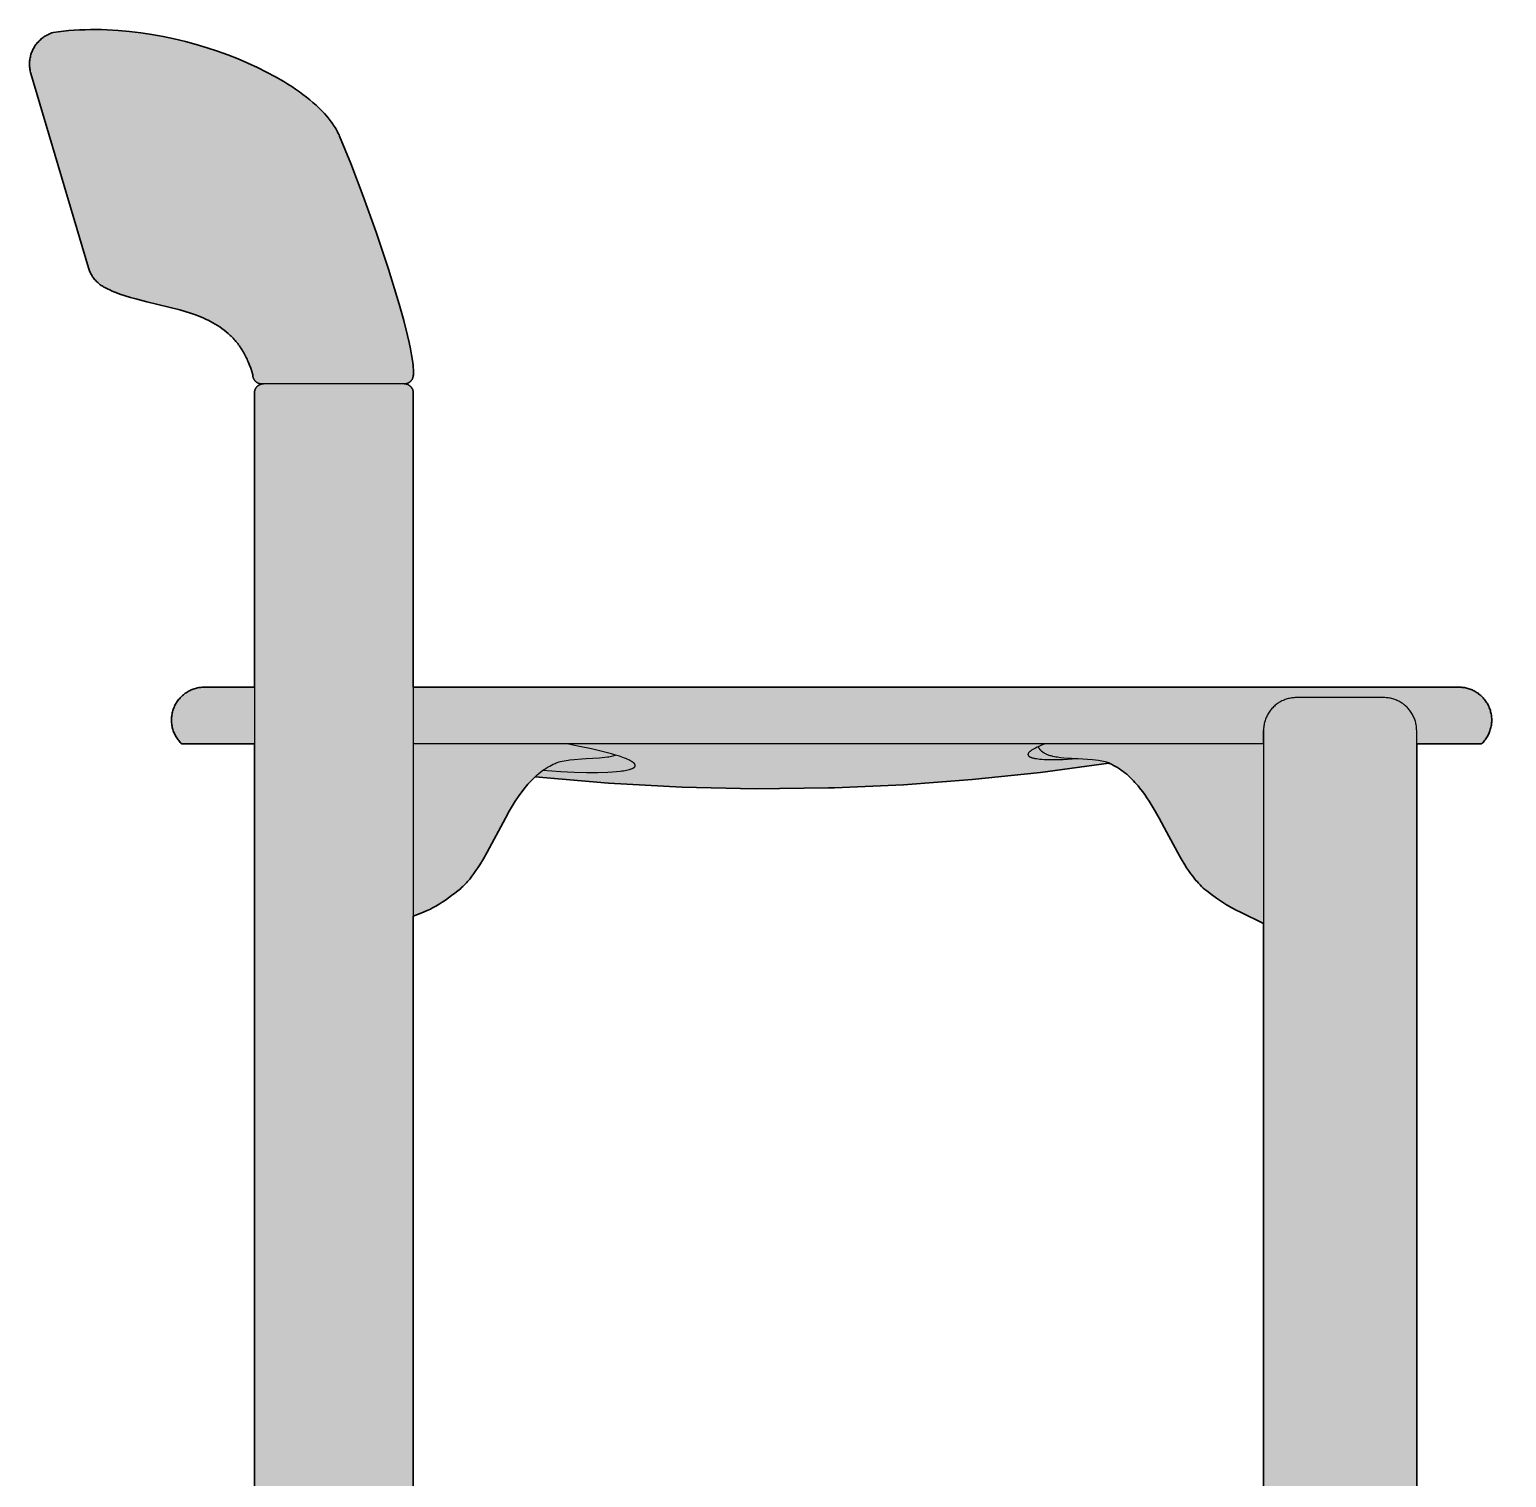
# Model space of a CAD drawing. Header units: millimetres. Extents: x 0 to 1859, y -892 to 969.
# Drawn here: x 1182.9 to 1677.4, y 484.5 to 969.1 of the extents above; entities that cross this region are included whole.
import ezdxf

# ---------------------------------------------------------------- set-up
doc = ezdxf.new("R2010")
doc.units = ezdxf.units.MM
doc.layers.add('Blocks', color=7, linetype='Continuous')
doc.layers.add('Blocks$Fill', color=7, linetype='Continuous', true_color=0xffffff)
doc.layers.add('Blocks$Inner', color=7, linetype='Continuous', lineweight=25, true_color=0x007f00)
doc.layers.add('Blocks$Outline', color=7, linetype='Continuous', lineweight=35, true_color=0xff3f3f)

# ---------------------------------------------------------------- blocks, each defined once
blk = doc.blocks.new('Rey Barstool Side')
at = {"layer": 'Blocks$Fill'}
h = blk.add_hatch(color=256, dxfattribs=at)
h.paths.add_polyline_path([(216.46, 850.5), (215.78, 850.5), (215.68, 850.51), (215.58, 850.52), (215.48, 850.53), (215.38, 850.54), (215.28, 850.56), (215.18, 850.59), (215.08, 850.61), (214.98, 850.64), (214.88, 850.67), (214.79, 850.71), (214.69, 850.75), (214.6, 850.79), (214.51, 850.84), (214.42, 850.89), (214.33, 850.94), (214.24, 850.99), (214.16, 851.05), (214.07, 851.11), (213.99, 851.17), (213.91, 851.24), (213.84, 851.31), (213.76, 851.38), (213.69, 851.45), (213.62, 851.53), (213.56, 851.61), (213.5, 851.69), (213.43, 851.77), (213.38, 851.85), (213.32, 851.94), (213.27, 852.03), (213.22, 852.12), (213.18, 852.21), (213.13, 852.3), (213.09, 852.4), (213.06, 852.5), (213.03, 852.59), (213, 852.69), (212.97, 852.79), (212.95, 852.89), (212.93, 852.99), (212.91, 853.09), (212.9, 853.19), (212.89, 853.3), (212.89, 853.4), (212.89, 853.5), (212.55, 854.65), (212.19, 855.75), (211.81, 856.81), (211.39, 857.84), (211.18, 858.33), (210.96, 858.82), (210.73, 859.3), (210.5, 859.77), (210.26, 860.23), (210.01, 860.68), (209.76, 861.12), (209.5, 861.55), (209.24, 861.97), (208.97, 862.39), (208.7, 862.79), (208.42, 863.19), (208.14, 863.58), (207.85, 863.96), (207.55, 864.33), (207.25, 864.7), (206.95, 865.05), (206.64, 865.4), (206.32, 865.75), (206, 866.08), (205.68, 866.41), (205.35, 866.73), (205.02, 867.04), (204.68, 867.34), (203.99, 867.94), (203.29, 868.5), (202.56, 869.04), (201.83, 869.55), (201.07, 870.05), (200.31, 870.51), (199.53, 870.96), (198.73, 871.39), (197.93, 871.8), (197.11, 872.18), (196.28, 872.55), (195.44, 872.91), (194.59, 873.25), (193.73, 873.57), (191.99, 874.18), (190.22, 874.73), (188.42, 875.25), (184.76, 876.2), (173.72, 878.91), (171.93, 879.42), (170.15, 879.97), (168.41, 880.56), (167.55, 880.88), (166.7, 881.21), (165.86, 881.56), (165.03, 881.92), (164.21, 882.3), (163.41, 882.7), (163.08, 882.88), (162.76, 883.06), (162.44, 883.26), (162.13, 883.47), (161.83, 883.68), (161.54, 883.91), (161.25, 884.15), (160.97, 884.39), (160.7, 884.65), (160.44, 884.91), (160.19, 885.19), (159.95, 885.47), (159.71, 885.76), (159.49, 886.06), (159.28, 886.36), (159.08, 886.67), (158.88, 886.99), (158.7, 887.32), (158.53, 887.65), (158.38, 887.98), (158.23, 888.33), (158.09, 888.67), (157.97, 889.02), (157.86, 889.38), (138.61, 954.37), (138.61, 954.38), (138.42, 955.1), (138.34, 955.47), (138.28, 955.84), (138.23, 956.21), (138.19, 956.59), (138.17, 956.96), (138.15, 957.34), (138.15, 957.71), (138.17, 958.09), (138.19, 958.46), (138.23, 958.84), (138.29, 959.21), (138.35, 959.58), (138.43, 959.95), (138.52, 960.31), (138.62, 960.67), (138.73, 961.03), (138.86, 961.38), (139, 961.73), (139.15, 962.08), (139.31, 962.42), (139.49, 962.75), (139.67, 963.08), (139.87, 963.4), (140.07, 963.71), (140.29, 964.02), (140.52, 964.31), (140.76, 964.61), (141, 964.89), (141.26, 965.16), (141.53, 965.43), (141.8, 965.68), (142.08, 965.93), (142.38, 966.17), (142.68, 966.39), (142.98, 966.61), (143.3, 966.81), (143.62, 967.01), (143.95, 967.19), (144.28, 967.36), (144.62, 967.52), (144.97, 967.67), (145.32, 967.81), (145.67, 967.93), (146.03, 968.05), (147.77, 968.3), (149.53, 968.52), (151.31, 968.7), (153.1, 968.85), (154.91, 968.95), (156.73, 969.03), (158.56, 969.07), (160.4, 969.07), (162.26, 969.05), (164.12, 968.98), (167.86, 968.77), (171.62, 968.43), (175.38, 967.97), (179.15, 967.39), (182.9, 966.71), (186.63, 965.92), (190.33, 965.03), (193.98, 964.04), (197.58, 962.97), (201.12, 961.8), (204.59, 960.56), (207.97, 959.24), (211.26, 957.85), (214.45, 956.38), (217.53, 954.86), (220.48, 953.28), (223.3, 951.64), (224.65, 950.81), (225.97, 949.96), (227.25, 949.1), (228.5, 948.23), (229.7, 947.35), (230.86, 946.46), (231.97, 945.57), (233.04, 944.66), (234.07, 943.75), (235.05, 942.83), (235.98, 941.91), (236.86, 940.97), (237.69, 940.04), (238.09, 939.57), (238.47, 939.1), (238.84, 938.62), (239.19, 938.15), (239.54, 937.68), (239.86, 937.2), (240.18, 936.73), (240.48, 936.25), (240.76, 935.77), (241.04, 935.3), (241.29, 934.82), (241.53, 934.34), (241.76, 933.87), (241.97, 933.39), (245.69, 924.27), (249.86, 913.28), (254.17, 901.23), (258.29, 888.91), (261.91, 877.13), (263.43, 871.69), (264.71, 866.68), (265.25, 864.37), (265.7, 862.21), (266.08, 860.2), (266.38, 858.37), (266.49, 857.52), (266.58, 856.72), (266.64, 855.97), (266.68, 855.27), (266.69, 854.93), (266.7, 854.62), (266.7, 854.31), (266.69, 854.02), (266.67, 853.74), (266.65, 853.48), (266.62, 853.23), (266.61, 853.11), (266.59, 853), (266.57, 852.9), (266.55, 852.8), (266.52, 852.7), (266.49, 852.6), (266.46, 852.5), (266.42, 852.4), (266.38, 852.31), (266.34, 852.22), (266.3, 852.12), (266.25, 852.03), (266.2, 851.95), (266.14, 851.86), (266.08, 851.77), (266.02, 851.69), (265.96, 851.61), (265.89, 851.53), (265.83, 851.45), (265.75, 851.38), (265.68, 851.31), (265.6, 851.24), (265.53, 851.17), (265.45, 851.11), (265.36, 851.05), (265.28, 850.99), (265.19, 850.94), (265.1, 850.89), (265.01, 850.84), (264.92, 850.79), (264.83, 850.75), (264.73, 850.71), (264.64, 850.67), (264.54, 850.64), (264.44, 850.61), (264.34, 850.59), (264.24, 850.56), (264.14, 850.54), (264.04, 850.53), (263.94, 850.52), (263.84, 850.51), (263.73, 850.5), (263.63, 850.5), (263.73, 850.5), (263.84, 850.49), (263.94, 850.48), (264.04, 850.47), (264.14, 850.46), (264.24, 850.44), (264.34, 850.41), (264.44, 850.39), (264.54, 850.36), (264.64, 850.33), (264.73, 850.29), (264.83, 850.25), (264.92, 850.21), (265.01, 850.16), (265.1, 850.11), (265.19, 850.06), (265.28, 850.01), (265.36, 849.95), (265.44, 849.89), (265.52, 849.83), (265.6, 849.76), (265.68, 849.69), (265.75, 849.62), (265.82, 849.55), (265.89, 849.47), (265.96, 849.39), (266.02, 849.31), (266.08, 849.23), (266.14, 849.15), (266.19, 849.06), (266.25, 848.97), (266.29, 848.88), (266.34, 848.79), (266.38, 848.7), (266.42, 848.6), (266.46, 848.5), (266.49, 848.41), (266.52, 848.31), (266.55, 848.21), (266.57, 848.11), (266.59, 848.01), (266.6, 847.91), (266.61, 847.81), (266.62, 847.7), (266.63, 847.6), (266.63, 847.5), (266.63, 749), (617.06, 748.99), (617.44, 748.97), (617.81, 748.94), (618.19, 748.9), (618.57, 748.84), (618.94, 748.76), (619.31, 748.68), (619.68, 748.58), (620.04, 748.47), (620.4, 748.35), (620.76, 748.21), (621.11, 748.07), (621.45, 747.91), (621.79, 747.74), (622.13, 747.55), (622.45, 747.36), (622.77, 747.15), (623.09, 746.94), (623.39, 746.71), (623.69, 746.47), (623.98, 746.23), (624.26, 745.97), (624.53, 745.7), (624.79, 745.43), (625.04, 745.14), (625.28, 744.85), (625.52, 744.55), (625.74, 744.24), (625.95, 743.92), (626.15, 743.6), (626.33, 743.27), (626.51, 742.93), (626.67, 742.59), (626.83, 742.24), (626.97, 741.88), (627.1, 741.53), (627.21, 741.16), (627.31, 740.8), (627.4, 740.43), (627.48, 740.06), (627.55, 739.68), (627.6, 739.31), (627.64, 738.93), (627.66, 738.55), (627.67, 738.17), (627.67, 737.79), (627.66, 737.41), (627.63, 737.03), (627.59, 736.65), (627.54, 736.27), (627.47, 735.9), (627.39, 735.53), (627.3, 735.16), (627.2, 734.79), (627.08, 734.43), (626.95, 734.07), (626.81, 733.72), (626.66, 733.37), (626.49, 733.03), (626.31, 732.7), (626.12, 732.37), (625.92, 732.04), (625.71, 731.73), (625.49, 731.42), (625.26, 731.12), (625.01, 730.82), (624.76, 730.54), (624.5, 730.27), (624.23, 730), (602.54, 730), (602.54, 278), (620.53, 277.99), (620.96, 277.97), (621.39, 277.93), (621.82, 277.88), (622.25, 277.81), (622.67, 277.73), (623.09, 277.64), (623.51, 277.53), (623.92, 277.4), (624.33, 277.26), (624.73, 277.11), (625.13, 276.94), (625.52, 276.76), (625.91, 276.57), (626.29, 276.36), (626.66, 276.14), (627.02, 275.91), (627.38, 275.66), (627.72, 275.41), (628.06, 275.14), (628.39, 274.86), (628.71, 274.56), (629.02, 274.26), (629.31, 273.95), (629.6, 273.63), (629.87, 273.29), (630.14, 272.95), (630.39, 272.6), (630.63, 272.24), (630.85, 271.87), (631.07, 271.5), (631.27, 271.12), (631.45, 270.73), (631.63, 270.33), (631.79, 269.93), (631.93, 269.53), (632.07, 269.12), (632.18, 268.7), (632.29, 268.28), (632.38, 267.86), (632.45, 267.43), (632.51, 267.01), (632.55, 266.58), (632.58, 266.15), (632.6, 265.72), (632.6, 265.28), (632.58, 264.85), (632.55, 264.42), (632.51, 263.99), (632.45, 263.57), (632.38, 263.14), (632.29, 262.72), (632.18, 262.3), (632.07, 261.88), (631.93, 261.47), (631.79, 261.07), (631.63, 260.67), (631.45, 260.27), (631.27, 259.88), (631.07, 259.5), (630.85, 259.13), (630.63, 258.76), (630.39, 258.4), (630.14, 258.05), (629.87, 257.71), (629.6, 257.37), (629.31, 257.05), (629.02, 256.74), (628.71, 256.44), (628.39, 256.14), (628.06, 255.86), (627.72, 255.59), (627.38, 255.34), (627.02, 255.09), (626.66, 254.86), (626.29, 254.64), (625.91, 254.43), (625.52, 254.24), (625.13, 254.06), (624.73, 253.89), (624.33, 253.74), (623.92, 253.6), (623.51, 253.47), (623.09, 253.36), (622.67, 253.27), (622.25, 253.19), (621.82, 253.12), (621.39, 253.07), (620.96, 253.03), (620.53, 253.01), (620.1, 253), (602.54, 253), (602.54, 5), (600.54, 5), (600.54, 0), (553.22, 0), (553.22, 5), (551.27, 5), (551.27, 253), (266.63, 253), (266.63, 5), (263.7, 5), (263.7, 0), (216.39, 0), (216.39, 5), (213.46, 5), (213.46, 253), (193.67, 253.01), (193.24, 253.03), (192.81, 253.07), (192.38, 253.12), (191.95, 253.19), (191.53, 253.27), (191.11, 253.36), (190.69, 253.47), (190.28, 253.6), (189.87, 253.74), (189.47, 253.89), (189.07, 254.06), (188.68, 254.24), (188.29, 254.43), (187.91, 254.64), (187.54, 254.86), (187.18, 255.09), (186.82, 255.34), (186.48, 255.59), (186.14, 255.86), (185.81, 256.14), (185.49, 256.44), (185.19, 256.74), (184.89, 257.05), (184.6, 257.37), (184.33, 257.71), (184.06, 258.05), (183.81, 258.4), (183.57, 258.76), (183.35, 259.13), (183.13, 259.5), (182.93, 259.88), (182.75, 260.27), (182.57, 260.67), (182.41, 261.07), (182.27, 261.47), (182.14, 261.88), (182.02, 262.3), (181.91, 262.72), (181.83, 263.14), (181.75, 263.57), (181.69, 263.99), (181.65, 264.42), (181.62, 264.85), (181.6, 265.28), (181.6, 265.72), (181.62, 266.15), (181.65, 266.58), (181.69, 267.01), (181.75, 267.43), (181.83, 267.86), (181.91, 268.28), (182.02, 268.7), (182.14, 269.12), (182.27, 269.53), (182.41, 269.93), (182.57, 270.33), (182.75, 270.73), (182.93, 271.12), (183.13, 271.5), (183.35, 271.87), (183.57, 272.24), (183.81, 272.6), (184.06, 272.95), (184.33, 273.29), (184.6, 273.63), (184.89, 273.95), (185.19, 274.26), (185.49, 274.56), (185.81, 274.86), (186.14, 275.14), (186.48, 275.41), (186.82, 275.66), (187.18, 275.91), (187.54, 276.14), (187.91, 276.36), (188.29, 276.57), (188.68, 276.76), (189.07, 276.94), (189.47, 277.11), (189.87, 277.26), (190.28, 277.4), (190.69, 277.53), (191.11, 277.64), (191.53, 277.73), (191.95, 277.81), (192.38, 277.88), (192.81, 277.93), (193.24, 277.97), (193.67, 277.99), (194.1, 278), (213.46, 278), (213.46, 730), (189.13, 730), (188.85, 730.27), (188.59, 730.54), (188.34, 730.82), (188.1, 731.12), (187.86, 731.42), (187.64, 731.73), (187.43, 732.04), (187.23, 732.37), (187.04, 732.7), (186.86, 733.03), (186.7, 733.37), (186.54, 733.72), (186.4, 734.07), (186.27, 734.43), (186.15, 734.79), (186.05, 735.16), (185.96, 735.53), (185.88, 735.9), (185.81, 736.27), (185.76, 736.65), (185.72, 737.03), (185.69, 737.41), (185.68, 737.79), (185.68, 738.17), (185.69, 738.55), (185.72, 738.93), (185.75, 739.31), (185.81, 739.68), (185.87, 740.06), (185.95, 740.43), (186.04, 740.8), (186.14, 741.16), (186.26, 741.53), (186.38, 741.88), (186.53, 742.24), (186.68, 742.59), (186.84, 742.93), (187.02, 743.27), (187.21, 743.6), (187.41, 743.92), (187.62, 744.24), (187.84, 744.55), (188.07, 744.85), (188.31, 745.14), (188.56, 745.43), (188.82, 745.7), (189.09, 745.97), (189.37, 746.23), (189.66, 746.47), (189.96, 746.71), (190.26, 746.94), (190.58, 747.15), (190.9, 747.36), (191.22, 747.55), (191.56, 747.74), (191.9, 747.91), (192.24, 748.07), (192.59, 748.21), (192.95, 748.35), (193.31, 748.47), (193.67, 748.58), (194.04, 748.68), (194.41, 748.76), (194.78, 748.84), (195.16, 748.9), (195.54, 748.94), (195.92, 748.97), (196.3, 748.99), (196.68, 749), (213.46, 749), (213.46, 847.6), (213.47, 847.7), (213.47, 847.81), (213.49, 847.91), (213.5, 848.01), (213.52, 848.11), (213.54, 848.21), (213.57, 848.31), (213.6, 848.41), (213.63, 848.5), (213.67, 848.6), (213.71, 848.7), (213.75, 848.79), (213.8, 848.88), (213.84, 848.97), (213.9, 849.06), (213.95, 849.15), (214.01, 849.23), (214.07, 849.31), (214.13, 849.39), (214.2, 849.47), (214.27, 849.55), (214.34, 849.62), (214.41, 849.69), (214.49, 849.76), (214.57, 849.83), (214.65, 849.89), (214.73, 849.95), (214.81, 850.01), (214.9, 850.06), (214.99, 850.11), (215.08, 850.16), (215.17, 850.21), (215.26, 850.25), (215.36, 850.29), (215.45, 850.33), (215.55, 850.36), (215.65, 850.39), (215.75, 850.41), (215.85, 850.44), (215.95, 850.46), (216.05, 850.47), (216.15, 850.48), (216.25, 850.49), (216.36, 850.5)], flags=0)
h.paths.add_polyline_path([(499.43, 723.59), (476.6, 720.48), (453.68, 718.06), (430.7, 716.34), (407.68, 715.32), (381.08, 715.01), (356.5, 715.56), (331.94, 716.91), (307.44, 719.05), (307.44, 719.05), (306.63, 718.26), (306.08, 717.7), (305.55, 717.13), (305.03, 716.55), (304.52, 715.95), (304.02, 715.35), (303.07, 714.12), (302.28, 713.05), (301.52, 711.95), (300.79, 710.85), (300.08, 709.73), (298.74, 707.49), (297.45, 705.21), (290.09, 691.58), (288.88, 689.58), (288.24, 688.59), (287.59, 687.61), (286.92, 686.65), (286.23, 685.71), (285.51, 684.8), (285.15, 684.36), (284.78, 683.93), (284.4, 683.51), (284.02, 683.09), (283.63, 682.69), (283.23, 682.29), (282.82, 681.91), (282.4, 681.53), (281.98, 681.16), (281.54, 680.81), (280.51, 680.01), (279.47, 679.23), (278.43, 678.49), (277.38, 677.76), (276.32, 677.07), (275.26, 676.4), (274.18, 675.76), (273.11, 675.14), (272.75, 674.94), (272.34, 674.73), (271.85, 674.49), (271.24, 674.21), (269.45, 673.46), (266.63, 672.34), (266.63, 278), (551.27, 278), (551.27, 669.68), (551.27, 669.9), (542.08, 674.38), (540.67, 675.14), (538.91, 676.16), (537.19, 677.24), (535.5, 678.38), (533.85, 679.57), (532.24, 680.81), (531.66, 681.29), (531.1, 681.78), (530.55, 682.29), (530.02, 682.82), (529.5, 683.37), (529, 683.93), (528.63, 684.36), (528.27, 684.8), (527.55, 685.71), (526.86, 686.65), (526.19, 687.61), (525.53, 688.59), (524.9, 689.58), (523.69, 691.58), (522.44, 693.79), (515.04, 707.49), (513.69, 709.73), (512.99, 710.85), (512.25, 711.95), (511.5, 713.05), (510.71, 714.12), (509.76, 715.35), (509.26, 715.95), (508.75, 716.55), (508.23, 717.13), (507.7, 717.7), (507.15, 718.26), (506.59, 718.81), (506.04, 719.33), (505.46, 719.84), (504.87, 720.33), (504.27, 720.8), (503.65, 721.25), (503.01, 721.68), (502.36, 722.08), (501.7, 722.47), (501.03, 722.84), (500.35, 723.18), (499.65, 723.5)], flags=0)
at = {"layer": 'Blocks$Inner'}
for points in [[(263.63, 850.5), (249.98, 850.5), (218.81, 850.5), (218.34, 850.5), (218.22, 850.5), (216.46, 850.5), (215.89, 850.5), (215.78, 850.5), (215.68, 850.51), (215.58, 850.52), (215.48, 850.53), (215.38, 850.54), (215.28, 850.56), (215.18, 850.59), (215.08, 850.61), (214.98, 850.64), (214.88, 850.67), (214.79, 850.71), (214.69, 850.75), (214.6, 850.79), (214.51, 850.84), (214.42, 850.89), (214.33, 850.94), (214.24, 850.99), (214.16, 851.05), (214.07, 851.11), (213.99, 851.17), (213.91, 851.24), (213.84, 851.31), (213.76, 851.38), (213.69, 851.45), (213.62, 851.53), (213.56, 851.61), (213.5, 851.69), (213.43, 851.77), (213.38, 851.85), (213.32, 851.94), (213.27, 852.03), (213.22, 852.12), (213.18, 852.21), (213.13, 852.3), (213.09, 852.4), (213.06, 852.5), (213.03, 852.59), (213, 852.69), (212.97, 852.79), (212.95, 852.89), (212.93, 852.99), (212.91, 853.09), (212.9, 853.19), (212.89, 853.3), (212.89, 853.4), (212.89, 853.5), (212.55, 854.65), (212.19, 855.75), (211.81, 856.81), (211.39, 857.84), (211.18, 858.33), (210.96, 858.82), (210.73, 859.3), (210.5, 859.77), (210.26, 860.23), (210.01, 860.68), (209.76, 861.12), (209.5, 861.55), (209.24, 861.97), (208.97, 862.39), (208.7, 862.79), (208.42, 863.19), (208.14, 863.58), (207.85, 863.96), (207.55, 864.33), (207.25, 864.7), (206.95, 865.05), (206.64, 865.4), (206.32, 865.75), (206, 866.08), (205.68, 866.41), (205.35, 866.73), (205.02, 867.04), (204.68, 867.34), (203.99, 867.94), (203.29, 868.5), (202.56, 869.04), (201.83, 869.55), (201.07, 870.05), (200.31, 870.51), (199.53, 870.96), (198.73, 871.39), (197.93, 871.8), (197.11, 872.18), (196.28, 872.55), (195.44, 872.91), (194.59, 873.25), (193.73, 873.57), (191.99, 874.18), (190.22, 874.73), (188.42, 875.25), (184.76, 876.2), (177.38, 877.97), (173.72, 878.91), (171.93, 879.42), (170.15, 879.97), (168.41, 880.56), (167.55, 880.88), (166.7, 881.21), (165.86, 881.56), (165.03, 881.92), (164.21, 882.3), (163.41, 882.7), (163.08, 882.88), (162.76, 883.06), (162.44, 883.26), (162.13, 883.47), (161.83, 883.68), (161.54, 883.91), (161.25, 884.15), (160.97, 884.39), (160.7, 884.65), (160.44, 884.91), (160.19, 885.19), (159.95, 885.47), (159.71, 885.76), (159.49, 886.06), (159.28, 886.36), (159.08, 886.67), (158.88, 886.99), (158.7, 887.32), (158.53, 887.65), (158.38, 887.98), (158.23, 888.33), (158.09, 888.67), (157.97, 889.02), (157.86, 889.38), (138.61, 954.37), (138.61, 954.38), (138.5, 954.74), (138.42, 955.1), (138.34, 955.47), (138.28, 955.84), (138.23, 956.21), (138.19, 956.59), (138.17, 956.96), (138.15, 957.34), (138.15, 957.71), (138.17, 958.09), (138.19, 958.46), (138.23, 958.84), (138.29, 959.21), (138.35, 959.58), (138.43, 959.95), (138.52, 960.31), (138.62, 960.67), (138.73, 961.03), (138.86, 961.38), (139, 961.73), (139.15, 962.08), (139.31, 962.42), (139.49, 962.75), (139.67, 963.08), (139.87, 963.4), (140.07, 963.71), (140.29, 964.02), (140.52, 964.31), (140.76, 964.61), (141, 964.89), (141.26, 965.16), (141.53, 965.43), (141.8, 965.68), (142.08, 965.93), (142.38, 966.17), (142.68, 966.39), (142.98, 966.61), (143.3, 966.81), (143.62, 967.01), (143.95, 967.19), (144.28, 967.36), (144.62, 967.52), (144.97, 967.67), (145.32, 967.81), (145.67, 967.93), (146.03, 968.05), (147.77, 968.3), (149.53, 968.52), (151.31, 968.7), (153.1, 968.85), (154.91, 968.95), (156.73, 969.03), (158.56, 969.07), (160.4, 969.07), (162.26, 969.05), (164.12, 968.98), (167.86, 968.77), (171.62, 968.43), (175.38, 967.97), (179.15, 967.39), (182.9, 966.71), (186.63, 965.92), (190.33, 965.03), (193.98, 964.04), (197.58, 962.97), (201.12, 961.8), (204.59, 960.56), (207.97, 959.24), (211.26, 957.85), (214.45, 956.38), (217.53, 954.86), (220.48, 953.28), (223.3, 951.64), (224.65, 950.81), (225.97, 949.96), (227.25, 949.1), (228.5, 948.23), (229.7, 947.35), (230.86, 946.46), (231.97, 945.57), (233.04, 944.66), (234.07, 943.75), (235.05, 942.83), (235.98, 941.91), (236.86, 940.97), (237.69, 940.04), (238.09, 939.57), (238.47, 939.1), (238.84, 938.62), (239.19, 938.15), (239.54, 937.68), (239.86, 937.2), (240.18, 936.73), (240.48, 936.25), (240.76, 935.77), (241.04, 935.3), (241.29, 934.82), (241.53, 934.34), (241.76, 933.87), (241.97, 933.39), (245.69, 924.27), (249.86, 913.28), (254.17, 901.23), (258.29, 888.91), (261.91, 877.13), (263.43, 871.69), (264.71, 866.68), (265.25, 864.37), (265.7, 862.21), (266.08, 860.2), (266.38, 858.37), (266.49, 857.52), (266.58, 856.72), (266.64, 855.97), (266.68, 855.27), (266.69, 854.93), (266.7, 854.62), (266.7, 854.31), (266.69, 854.02), (266.67, 853.74), (266.65, 853.48), (266.62, 853.23), (266.61, 853.11), (266.59, 853), (266.57, 852.9), (266.55, 852.8), (266.52, 852.7), (266.49, 852.6), (266.46, 852.5), (266.42, 852.4), (266.38, 852.31), (266.34, 852.22), (266.3, 852.12), (266.25, 852.03), (266.2, 851.95), (266.14, 851.86), (266.08, 851.77), (266.02, 851.69), (265.96, 851.61), (265.89, 851.53), (265.83, 851.45), (265.75, 851.38), (265.68, 851.31), (265.6, 851.24), (265.53, 851.17), (265.45, 851.11), (265.36, 851.05), (265.28, 850.99), (265.19, 850.94), (265.1, 850.89), (265.01, 850.84), (264.92, 850.79), (264.83, 850.75), (264.73, 850.71), (264.64, 850.67), (264.54, 850.64), (264.44, 850.61), (264.34, 850.59), (264.24, 850.56), (264.14, 850.54), (264.04, 850.53), (263.94, 850.52), (263.84, 850.51), (263.73, 850.5), (263.63, 850.5), (263.73, 850.5), (263.84, 850.49), (263.94, 850.48), (264.04, 850.47), (264.14, 850.46), (264.24, 850.44), (264.34, 850.41), (264.44, 850.39), (264.54, 850.36), (264.64, 850.33), (264.73, 850.29), (264.83, 850.25), (264.92, 850.21), (265.01, 850.16), (265.1, 850.11), (265.19, 850.06), (265.28, 850.01), (265.36, 849.95), (265.44, 849.89), (265.52, 849.83), (265.6, 849.76), (265.68, 849.69), (265.75, 849.62), (265.82, 849.55), (265.89, 849.47), (265.96, 849.39), (266.02, 849.31), (266.08, 849.23), (266.14, 849.15), (266.19, 849.06), (266.25, 848.97), (266.29, 848.88), (266.34, 848.79), (266.38, 848.7), (266.42, 848.6), (266.46, 848.5), (266.49, 848.41), (266.52, 848.31), (266.55, 848.21), (266.57, 848.11), (266.59, 848.01), (266.6, 847.91), (266.61, 847.81), (266.62, 847.7), (266.63, 847.6), (266.63, 847.5), (266.63, 749), (266.63, 724.41), (266.63, 672.34), (266.63, 278)], [(216.46, 850.5), (216.36, 850.5), (216.25, 850.49), (216.15, 850.48), (216.05, 850.47), (215.95, 850.46), (215.85, 850.44), (215.75, 850.41), (215.65, 850.39), (215.55, 850.36), (215.45, 850.33), (215.36, 850.29), (215.26, 850.25), (215.17, 850.21), (215.08, 850.16), (214.99, 850.11), (214.9, 850.06), (214.81, 850.01), (214.73, 849.95), (214.65, 849.89), (214.57, 849.83), (214.49, 849.76), (214.41, 849.69), (214.34, 849.62), (214.27, 849.55), (214.2, 849.47), (214.13, 849.39), (214.07, 849.31), (214.01, 849.23), (213.95, 849.15), (213.9, 849.06), (213.84, 848.97), (213.8, 848.88), (213.75, 848.79), (213.71, 848.7), (213.67, 848.6), (213.63, 848.5), (213.6, 848.41), (213.57, 848.31), (213.54, 848.21), (213.52, 848.11), (213.5, 848.01), (213.49, 847.91), (213.47, 847.81), (213.47, 847.7), (213.46, 847.6), (213.46, 847.5), (213.46, 5)], [(213.46, 730), (212.89, 730), (189.13, 730), (188.85, 730.27), (188.59, 730.54), (188.34, 730.82), (188.1, 731.12), (187.86, 731.42), (187.64, 731.73), (187.43, 732.04), (187.23, 732.37), (187.04, 732.7), (186.86, 733.03), (186.7, 733.37), (186.54, 733.72), (186.4, 734.07), (186.27, 734.43), (186.15, 734.79), (186.05, 735.16), (185.96, 735.53), (185.88, 735.9), (185.81, 736.27), (185.76, 736.65), (185.72, 737.03), (185.69, 737.41), (185.68, 737.79), (185.68, 738.17), (185.69, 738.55), (185.72, 738.93), (185.75, 739.31), (185.81, 739.68), (185.87, 740.06), (185.95, 740.43), (186.04, 740.8), (186.14, 741.16), (186.26, 741.53), (186.38, 741.88), (186.53, 742.24), (186.68, 742.59), (186.84, 742.93), (187.02, 743.27), (187.21, 743.6), (187.41, 743.92), (187.62, 744.24), (187.84, 744.55), (188.07, 744.85), (188.31, 745.14), (188.56, 745.43), (188.82, 745.7), (189.09, 745.97), (189.37, 746.23), (189.66, 746.47), (189.96, 746.71), (190.26, 746.94), (190.58, 747.15), (190.9, 747.36), (191.22, 747.55), (191.56, 747.74), (191.9, 747.91), (192.24, 748.07), (192.59, 748.21), (192.95, 748.35), (193.31, 748.47), (193.67, 748.58), (194.04, 748.68), (194.41, 748.76), (194.78, 748.84), (195.16, 748.9), (195.54, 748.94), (195.92, 748.97), (196.3, 748.99), (196.68, 749), (212.89, 749), (213.46, 749)], [(266.63, 749), (406.68, 749), (616.68, 749), (617.06, 748.99), (617.44, 748.97), (617.81, 748.94), (618.19, 748.9), (618.57, 748.84), (618.94, 748.76), (619.31, 748.68), (619.68, 748.58), (620.04, 748.47), (620.4, 748.35), (620.76, 748.21), (621.11, 748.07), (621.45, 747.91), (621.79, 747.74), (622.13, 747.55), (622.45, 747.36), (622.77, 747.15), (623.09, 746.94), (623.39, 746.71), (623.69, 746.47), (623.98, 746.23), (624.26, 745.97), (624.53, 745.7), (624.79, 745.43), (625.04, 745.14), (625.28, 744.85), (625.52, 744.55), (625.74, 744.24), (625.95, 743.92), (626.15, 743.6), (626.33, 743.27), (626.51, 742.93), (626.67, 742.59), (626.83, 742.24), (626.97, 741.88), (627.1, 741.53), (627.21, 741.16), (627.31, 740.8), (627.4, 740.43), (627.48, 740.06), (627.55, 739.68), (627.6, 739.31), (627.64, 738.93), (627.66, 738.55), (627.67, 738.17), (627.67, 737.79), (627.66, 737.41), (627.63, 737.03), (627.59, 736.65), (627.54, 736.27), (627.47, 735.9), (627.39, 735.53), (627.3, 735.16), (627.2, 734.79), (627.08, 734.43), (626.95, 734.07), (626.81, 733.72), (626.66, 733.37), (626.49, 733.03), (626.31, 732.7), (626.12, 732.37), (625.92, 732.04), (625.71, 731.73), (625.49, 731.42), (625.26, 731.12), (625.01, 730.82), (624.76, 730.54), (624.5, 730.27), (624.23, 730), (602.54, 730), (602.54, 734.5), (602.53, 734.88), (602.51, 735.25), (602.48, 735.62), (602.43, 736), (602.38, 736.37), (602.31, 736.74), (602.22, 737.1), (602.13, 737.47), (602.02, 737.83), (601.9, 738.18), (601.77, 738.54), (601.63, 738.88), (601.47, 739.22), (601.3, 739.56), (601.13, 739.89), (600.94, 740.22), (600.74, 740.53), (600.52, 740.84), (600.3, 741.15), (600.07, 741.44), (599.83, 741.73), (599.58, 742.01), (599.32, 742.28), (599.05, 742.54), (598.77, 742.79), (598.48, 743.03), (598.18, 743.26), (597.88, 743.49), (597.57, 743.7), (597.25, 743.9), (596.93, 744.09), (596.6, 744.27), (596.26, 744.43), (595.92, 744.59), (595.57, 744.73), (595.22, 744.86), (594.86, 744.98), (594.51, 745.09), (594.14, 745.19), (593.78, 745.27), (593.41, 745.34), (593.04, 745.4), (592.66, 745.44), (592.29, 745.47), (591.91, 745.49), (591.54, 745.5), (562.27, 745.5), (561.89, 745.49), (561.51, 745.47), (561.12, 745.44), (560.74, 745.39), (560.36, 745.33), (559.99, 745.26), (559.61, 745.17), (559.24, 745.07), (558.87, 744.96), (558.51, 744.84), (558.15, 744.7), (557.8, 744.55), (557.45, 744.39), (557.11, 744.21), (556.77, 744.03), (556.44, 743.83), (556.12, 743.62), (555.81, 743.4), (555.5, 743.17), (555.2, 742.93), (554.91, 742.67), (554.63, 742.41), (554.36, 742.14), (554.1, 741.86), (553.85, 741.57), (553.61, 741.27), (553.37, 740.97), (553.15, 740.65), (552.94, 740.33), (552.75, 740), (552.56, 739.66), (552.39, 739.32), (552.22, 738.97), (552.07, 738.62), (551.94, 738.26), (551.81, 737.9), (551.7, 737.53), (551.6, 737.16), (551.51, 736.79), (551.44, 736.41), (551.38, 736.03), (551.33, 735.65), (551.3, 735.27), (551.28, 734.88), (551.27, 734.5), (551.27, 669.68), (551.27, 669.9)], [(551.27, 730), (406.68, 730), (266.63, 730)], [(475.81, 729.06), (475.9, 728.92), (475.98, 728.78), (476.07, 728.64), (476.16, 728.5), (476.21, 728.42), (476.27, 728.34), (476.32, 728.27), (476.38, 728.19), (476.44, 728.12), (476.5, 728.05), (476.56, 727.98), (476.63, 727.91), (476.69, 727.84), (476.76, 727.78), (476.83, 727.71), (476.9, 727.65), (476.97, 727.59), (477.04, 727.53), (477.11, 727.47), (477.18, 727.41), (477.28, 727.34), (477.38, 727.27), (477.48, 727.2), (477.58, 727.14), (477.68, 727.07), (477.78, 727.01), (477.89, 726.95), (477.99, 726.89), (478.2, 726.78), (478.42, 726.68), (478.63, 726.59), (478.85, 726.5), (479.15, 726.38), (479.45, 726.28), (479.76, 726.18), (480.06, 726.1), (480.36, 726.02), (480.66, 725.95), (481.26, 725.82), (481.77, 725.73), (482.27, 725.65), (483.29, 725.52), (484.41, 725.4), (486.94, 725.23), (489.18, 725.12), (492.35, 724.95), (493.98, 724.82), (494.98, 724.72), (496.02, 724.57), (496.58, 724.48), (497.13, 724.38), (497.69, 724.26), (498.24, 724.13), (498.62, 724.03), (498.99, 723.91), (499.36, 723.79), (499.73, 723.66), (499.77, 723.64), (499.43, 723.59), (476.6, 720.48), (453.68, 718.06), (430.7, 716.34), (407.68, 715.32), (405.68, 715.26), (381.08, 715.01), (356.5, 715.56), (331.94, 716.91), (307.44, 719.05), (308.07, 719.62), (308.71, 720.16), (309.37, 720.68), (310.05, 721.18), (310.46, 721.48), (311.09, 721.89), (311.74, 722.29), (312.32, 722.62), (312.91, 722.93), (313.51, 723.23), (314.13, 723.5), (314.46, 723.64), (314.8, 723.76), (315.14, 723.88), (315.49, 723.99), (315.96, 724.12), (316.44, 724.24), (317.1, 724.38), (317.76, 724.5), (318.43, 724.61), (319.09, 724.69), (320.46, 724.84), (323.07, 725.01), (324.5, 725.09), (328.97, 725.35), (329.83, 725.43), (330.73, 725.53), (331.6, 725.65), (332.07, 725.72), (332.54, 725.81), (333.03, 725.91), (333.52, 726.03), (333.92, 726.14), (334.13, 726.21), (334.34, 726.27)], [(310.05, 721.18), (315.98, 720.8), (320.48, 720.59), (324.65, 720.49), (328.44, 720.49), (331.79, 720.58), (333.29, 720.66), (334.67, 720.77), (335.92, 720.9), (336.5, 720.97), (337.04, 721.05), (337.55, 721.14), (338.02, 721.23), (338.46, 721.32), (338.86, 721.42), (339.05, 721.47), (339.23, 721.53), (339.4, 721.58), (339.57, 721.64), (339.72, 721.69), (339.86, 721.75), (340, 721.81), (340.06, 721.84), (340.13, 721.87), (340.19, 721.9), (340.24, 721.93), (340.3, 721.96), (340.35, 721.99), (340.4, 722.03), (340.45, 722.06), (340.5, 722.09), (340.54, 722.12), (340.58, 722.16), (340.62, 722.19), (340.66, 722.22), (340.68, 722.24), (340.69, 722.26), (340.71, 722.27), (340.73, 722.29), (340.74, 722.31), (340.76, 722.32), (340.77, 722.34), (340.79, 722.36), (340.8, 722.38), (340.81, 722.39), (340.83, 722.42), (340.84, 722.44), (340.86, 722.46), (340.86, 722.48), (340.87, 722.49), (340.88, 722.5), (340.88, 722.51), (340.89, 722.52), (340.89, 722.54), (340.9, 722.55), (340.9, 722.56), (340.91, 722.57), (340.91, 722.59), (340.92, 722.6), (340.92, 722.61), (340.92, 722.62), (340.93, 722.64), (340.93, 722.65), (340.93, 722.66), (340.94, 722.67), (340.94, 722.69), (340.94, 722.7), (340.94, 722.71), (340.94, 722.72), (340.94, 722.74), (340.94, 722.75), (340.95, 722.76), (340.95, 722.77), (340.95, 722.79), (340.95, 722.8), (340.95, 722.81), (340.94, 722.82), (340.94, 722.84), (340.94, 722.85), (340.94, 722.86), (340.94, 722.87), (340.94, 722.89), (340.94, 722.9), (340.93, 722.91), (340.93, 722.92), (340.93, 722.94), (340.92, 722.95), (340.92, 722.96), (340.91, 722.99), (340.91, 723.01), (340.9, 723.04), (340.89, 723.07), (340.87, 723.09), (340.86, 723.12), (340.85, 723.14), (340.83, 723.17), (340.82, 723.2), (340.8, 723.22), (340.79, 723.25), (340.77, 723.28), (340.75, 723.3), (340.73, 723.33), (340.71, 723.36), (340.68, 723.39), (340.66, 723.41), (340.64, 723.44), (340.61, 723.47), (340.56, 723.52), (340.5, 723.58), (340.44, 723.63), (340.39, 723.68), (340.34, 723.72), (340.29, 723.76), (340.23, 723.8), (340.11, 723.89), (339.98, 723.98), (339.85, 724.07), (339.7, 724.16), (339.55, 724.25), (339.39, 724.34), (339.04, 724.52), (338.65, 724.7), (338.23, 724.89), (337.78, 725.08), (337.29, 725.27), (336.77, 725.47), (335.63, 725.86), (334.37, 726.26), (332.98, 726.67), (329.85, 727.5), (326.28, 728.33), (322.31, 729.17), (318, 730)], [(478.09, 730), (476.68, 729.44), (476.05, 729.17), (475.46, 728.9), (474.92, 728.64), (474.44, 728.39), (474.22, 728.26), (474.01, 728.14), (473.81, 728.02), (473.62, 727.9), (473.48, 727.8), (473.34, 727.7), (473.21, 727.6), (473.09, 727.51), (473.04, 727.46), (472.98, 727.41), (472.93, 727.37), (472.88, 727.32), (472.84, 727.27), (472.79, 727.23), (472.75, 727.18), (472.71, 727.14), (472.67, 727.09), (472.64, 727.05), (472.61, 727.01), (472.58, 726.96), (472.56, 726.94), (472.55, 726.92), (472.54, 726.9), (472.53, 726.88), (472.51, 726.86), (472.5, 726.83), (472.49, 726.81), (472.48, 726.79), (472.47, 726.77), (472.46, 726.75), (472.46, 726.73), (472.45, 726.71), (472.44, 726.69), (472.44, 726.67), (472.43, 726.65), (472.43, 726.63), (472.42, 726.61), (472.42, 726.59), (472.41, 726.57), (472.41, 726.55), (472.41, 726.53), (472.41, 726.51), (472.41, 726.49), (472.41, 726.47), (472.41, 726.46), (472.41, 726.44), (472.41, 726.43), (472.41, 726.41), (472.41, 726.4), (472.41, 726.39), (472.41, 726.37), (472.42, 726.36), (472.42, 726.34), (472.42, 726.33), (472.43, 726.32), (472.43, 726.3), (472.43, 726.29), (472.44, 726.28), (472.44, 726.26), (472.45, 726.25), (472.45, 726.24), (472.46, 726.23), (472.46, 726.22), (472.47, 726.21), (472.48, 726.18), (472.49, 726.16), (472.5, 726.14), (472.51, 726.12), (472.53, 726.1), (472.54, 726.08), (472.56, 726.06), (472.57, 726.04), (472.59, 726.02), (472.61, 726), (472.63, 725.98), (472.65, 725.96), (472.67, 725.94), (472.69, 725.92), (472.71, 725.9), (472.74, 725.88), (472.76, 725.86), (472.78, 725.85), (472.81, 725.83), (472.84, 725.81), (472.86, 725.79), (472.89, 725.77), (472.95, 725.74), (473.01, 725.7), (473.08, 725.67), (473.15, 725.63), (473.22, 725.6), (473.29, 725.57), (473.37, 725.53), (473.46, 725.5), (473.54, 725.47), (473.63, 725.44), (473.82, 725.38), (474.02, 725.33), (474.23, 725.27), (474.46, 725.22), (474.7, 725.17), (474.95, 725.13), (475.22, 725.09), (475.79, 725.01), (476.41, 724.94), (477.08, 724.88), (477.8, 724.84), (478.57, 724.8), (480.25, 724.77), (482.11, 724.78), (484.14, 724.83), (488.69, 725.08), (489.18, 725.12)], [(551.22, 5), (602.54, 5), (602.54, 253), (602.54, 278), (602.54, 730)], [(499.43, 723.59), (499.65, 723.5), (500.35, 723.18), (501.03, 722.84), (501.7, 722.47), (502.36, 722.08), (503.01, 721.68), (503.65, 721.25), (504.27, 720.8), (504.87, 720.33), (505.46, 719.84), (506.04, 719.33), (506.59, 718.81), (507.15, 718.26), (507.7, 717.7), (508.23, 717.13), (508.75, 716.55), (509.26, 715.95), (509.76, 715.35), (510.71, 714.12), (511.5, 713.05), (512.25, 711.95), (512.99, 710.85), (513.69, 709.73), (515.04, 707.49), (516.33, 705.21), (518.79, 700.62), (522.44, 693.79), (523.69, 691.58), (524.9, 689.58), (525.53, 688.59), (526.19, 687.61), (526.86, 686.65), (527.55, 685.71), (528.27, 684.8), (528.63, 684.36), (529, 683.93), (529.5, 683.37), (530.02, 682.82), (530.55, 682.29), (531.1, 681.78), (531.66, 681.29), (532.24, 680.81), (533.85, 679.57), (535.5, 678.38), (537.19, 677.24), (538.91, 676.16), (540.67, 675.14), (542.08, 674.38), (543.51, 673.66), (551.27, 669.9), (551.27, 5)], [(266.63, 672.34), (269.45, 673.46), (271.24, 674.21), (271.85, 674.49), (272.34, 674.73), (272.75, 674.94), (273.11, 675.14), (274.18, 675.76), (275.26, 676.4), (276.32, 677.07), (277.38, 677.76), (278.43, 678.49), (279.47, 679.23), (280.51, 680.01), (281.54, 680.81), (281.98, 681.16), (282.4, 681.53), (282.82, 681.91), (283.23, 682.29), (283.63, 682.69), (284.02, 683.09), (284.4, 683.51), (284.78, 683.93), (285.15, 684.36), (285.51, 684.8), (286.23, 685.71), (286.92, 686.65), (287.59, 687.61), (288.24, 688.59), (288.88, 689.58), (290.09, 691.58), (291.34, 693.79), (297.45, 705.21), (298.74, 707.49), (300.08, 709.73), (300.79, 710.85), (301.52, 711.95), (302.28, 713.05), (303.07, 714.12), (304.02, 715.35), (304.52, 715.95), (305.03, 716.55), (305.55, 717.13), (306.08, 717.7), (306.63, 718.26), (307.18, 718.81), (307.44, 719.05)]]:
    blk.add_lwpolyline(points, dxfattribs=at)
blk.add_polyline3d([(551.27, 734.5, 0), (551.27, 730, 0)], close=True, dxfattribs=at)
at = {"layer": 'Blocks$Outline'}
for points in [[(216.46, 850.5), (215.89, 850.5), (215.78, 850.5), (215.68, 850.51), (215.58, 850.52), (215.48, 850.53), (215.38, 850.54), (215.28, 850.56), (215.18, 850.59), (215.08, 850.61), (214.98, 850.64), (214.88, 850.67), (214.79, 850.71), (214.69, 850.75), (214.6, 850.79), (214.51, 850.84), (214.42, 850.89), (214.33, 850.94), (214.24, 850.99), (214.16, 851.05), (214.07, 851.11), (213.99, 851.17), (213.91, 851.24), (213.84, 851.31), (213.76, 851.38), (213.69, 851.45), (213.62, 851.53), (213.56, 851.61), (213.5, 851.69), (213.43, 851.77), (213.38, 851.85), (213.32, 851.94), (213.27, 852.03), (213.22, 852.12), (213.18, 852.21), (213.13, 852.3), (213.09, 852.4), (213.06, 852.5), (213.03, 852.59), (213, 852.69), (212.97, 852.79), (212.95, 852.89), (212.93, 852.99), (212.91, 853.09), (212.9, 853.19), (212.89, 853.3), (212.89, 853.4), (212.89, 853.5), (212.55, 854.65), (212.19, 855.75), (211.81, 856.81), (211.39, 857.84), (211.18, 858.33), (210.96, 858.82), (210.73, 859.3), (210.5, 859.77), (210.26, 860.23), (210.01, 860.68), (209.76, 861.12), (209.5, 861.55), (209.24, 861.97), (208.97, 862.39), (208.7, 862.79), (208.42, 863.19), (208.14, 863.58), (207.85, 863.96), (207.55, 864.33), (207.25, 864.7), (206.95, 865.05), (206.64, 865.4), (206.32, 865.75), (206, 866.08), (205.68, 866.41), (205.35, 866.73), (205.02, 867.04), (204.68, 867.34), (203.99, 867.94), (203.29, 868.5), (202.56, 869.04), (201.83, 869.55), (201.07, 870.05), (200.31, 870.51), (199.53, 870.96), (198.73, 871.39), (197.93, 871.8), (197.11, 872.18), (196.28, 872.55), (195.44, 872.91), (194.59, 873.25), (193.73, 873.57), (191.99, 874.18), (190.22, 874.73), (188.42, 875.25), (184.76, 876.2), (177.38, 877.97), (173.72, 878.91), (171.93, 879.42), (170.15, 879.97), (168.41, 880.56), (167.55, 880.88), (166.7, 881.21), (165.86, 881.56), (165.03, 881.92), (164.21, 882.3), (163.41, 882.7), (163.08, 882.88), (162.76, 883.06), (162.44, 883.26), (162.13, 883.47), (161.83, 883.68), (161.54, 883.91), (161.25, 884.15), (160.97, 884.39), (160.7, 884.65), (160.44, 884.91), (160.19, 885.19), (159.95, 885.47), (159.71, 885.76), (159.49, 886.06), (159.28, 886.36), (159.08, 886.67), (158.88, 886.99), (158.7, 887.32), (158.53, 887.65), (158.38, 887.98), (158.23, 888.33), (158.09, 888.67), (157.97, 889.02), (157.86, 889.38), (138.61, 954.37), (138.61, 954.38), (138.5, 954.74), (138.42, 955.1), (138.34, 955.47), (138.28, 955.84), (138.23, 956.21), (138.19, 956.59), (138.17, 956.96), (138.15, 957.34), (138.15, 957.71), (138.17, 958.09), (138.19, 958.46), (138.23, 958.84), (138.29, 959.21), (138.35, 959.58), (138.43, 959.95), (138.52, 960.31), (138.62, 960.67), (138.73, 961.03), (138.86, 961.38), (139, 961.73), (139.15, 962.08), (139.31, 962.42), (139.49, 962.75), (139.67, 963.08), (139.87, 963.4), (140.07, 963.71), (140.29, 964.02), (140.52, 964.31), (140.76, 964.61), (141, 964.89), (141.26, 965.16), (141.53, 965.43), (141.8, 965.68), (142.08, 965.93), (142.38, 966.17), (142.68, 966.39), (142.98, 966.61), (143.3, 966.81), (143.62, 967.01), (143.95, 967.19), (144.28, 967.36), (144.62, 967.52), (144.97, 967.67), (145.32, 967.81), (145.67, 967.93), (146.03, 968.05), (147.77, 968.3), (149.53, 968.52), (151.31, 968.7), (153.1, 968.85), (154.91, 968.95), (156.73, 969.03), (158.56, 969.07), (160.4, 969.07), (162.26, 969.05), (164.12, 968.98), (167.86, 968.77), (171.62, 968.43), (175.38, 967.97), (179.15, 967.39), (182.9, 966.71), (186.63, 965.92), (190.33, 965.03), (193.98, 964.04), (197.58, 962.97), (201.12, 961.8), (204.59, 960.56), (207.97, 959.24), (211.26, 957.85), (214.45, 956.38), (217.53, 954.86), (220.48, 953.28), (223.3, 951.64), (224.65, 950.81), (225.97, 949.96), (227.25, 949.1), (228.5, 948.23), (229.7, 947.35), (230.86, 946.46), (231.97, 945.57), (233.04, 944.66), (234.07, 943.75), (235.05, 942.83), (235.98, 941.91), (236.86, 940.97), (237.69, 940.04), (238.09, 939.57), (238.47, 939.1), (238.84, 938.62), (239.19, 938.15), (239.54, 937.68), (239.86, 937.2), (240.18, 936.73), (240.48, 936.25), (240.76, 935.77), (241.04, 935.3), (241.29, 934.82), (241.53, 934.34), (241.76, 933.87), (241.97, 933.39), (245.69, 924.27), (249.86, 913.28), (254.17, 901.23), (258.29, 888.91), (261.91, 877.13), (263.43, 871.69), (264.71, 866.68), (265.25, 864.37), (265.7, 862.21), (266.08, 860.2), (266.38, 858.37), (266.49, 857.52), (266.58, 856.72), (266.64, 855.97), (266.68, 855.27), (266.69, 854.93), (266.7, 854.62), (266.7, 854.31), (266.69, 854.02), (266.67, 853.74), (266.65, 853.48), (266.62, 853.23), (266.61, 853.11), (266.59, 853), (266.57, 852.9), (266.55, 852.8), (266.52, 852.7), (266.49, 852.6), (266.46, 852.5), (266.42, 852.4), (266.38, 852.31), (266.34, 852.22), (266.3, 852.12), (266.25, 852.03), (266.2, 851.95), (266.14, 851.86), (266.08, 851.77), (266.02, 851.69), (265.96, 851.61), (265.89, 851.53), (265.83, 851.45), (265.75, 851.38), (265.68, 851.31), (265.6, 851.24), (265.53, 851.17), (265.45, 851.11), (265.36, 851.05), (265.28, 850.99), (265.19, 850.94), (265.1, 850.89), (265.01, 850.84), (264.92, 850.79), (264.83, 850.75), (264.73, 850.71), (264.64, 850.67), (264.54, 850.64), (264.44, 850.61), (264.34, 850.59), (264.24, 850.56), (264.14, 850.54), (264.04, 850.53), (263.94, 850.52), (263.84, 850.51), (263.73, 850.5), (263.63, 850.5), (263.73, 850.5), (263.84, 850.49), (263.94, 850.48), (264.04, 850.47), (264.14, 850.46), (264.24, 850.44), (264.34, 850.41), (264.44, 850.39), (264.54, 850.36), (264.64, 850.33), (264.73, 850.29), (264.83, 850.25), (264.92, 850.21), (265.01, 850.16), (265.1, 850.11), (265.19, 850.06), (265.28, 850.01), (265.36, 849.95), (265.44, 849.89), (265.52, 849.83), (265.6, 849.76), (265.68, 849.69), (265.75, 849.62), (265.82, 849.55), (265.89, 849.47), (265.96, 849.39), (266.02, 849.31), (266.08, 849.23), (266.14, 849.15), (266.19, 849.06), (266.25, 848.97), (266.29, 848.88), (266.34, 848.79), (266.38, 848.7), (266.42, 848.6), (266.46, 848.5), (266.49, 848.41), (266.52, 848.31), (266.55, 848.21), (266.57, 848.11), (266.59, 848.01), (266.6, 847.91), (266.61, 847.81), (266.62, 847.7), (266.63, 847.6), (266.63, 847.5), (266.63, 749)], [(213.46, 749), (213.46, 847.5), (213.46, 847.6), (213.47, 847.7), (213.47, 847.81), (213.49, 847.91), (213.5, 848.01), (213.52, 848.11), (213.54, 848.21), (213.57, 848.31), (213.6, 848.41), (213.63, 848.5), (213.67, 848.6), (213.71, 848.7), (213.75, 848.79), (213.8, 848.88), (213.84, 848.97), (213.9, 849.06), (213.95, 849.15), (214.01, 849.23), (214.07, 849.31), (214.13, 849.39), (214.2, 849.47), (214.27, 849.55), (214.34, 849.62), (214.41, 849.69), (214.49, 849.76), (214.57, 849.83), (214.65, 849.89), (214.73, 849.95), (214.81, 850.01), (214.9, 850.06), (214.99, 850.11), (215.08, 850.16), (215.17, 850.21), (215.26, 850.25), (215.36, 850.29), (215.45, 850.33), (215.55, 850.36), (215.65, 850.39), (215.75, 850.41), (215.85, 850.44), (215.95, 850.46), (216.05, 850.47), (216.15, 850.48), (216.25, 850.49), (216.36, 850.5), (216.46, 850.5)], [(213.46, 730), (212.89, 730), (189.13, 730), (188.85, 730.27), (188.59, 730.54), (188.34, 730.82), (188.1, 731.12), (187.86, 731.42), (187.64, 731.73), (187.43, 732.04), (187.23, 732.37), (187.04, 732.7), (186.86, 733.03), (186.7, 733.37), (186.54, 733.72), (186.4, 734.07), (186.27, 734.43), (186.15, 734.79), (186.05, 735.16), (185.96, 735.53), (185.88, 735.9), (185.81, 736.27), (185.76, 736.65), (185.72, 737.03), (185.69, 737.41), (185.68, 737.79), (185.68, 738.17), (185.69, 738.55), (185.72, 738.93), (185.75, 739.31), (185.81, 739.68), (185.87, 740.06), (185.95, 740.43), (186.04, 740.8), (186.14, 741.16), (186.26, 741.53), (186.38, 741.88), (186.53, 742.24), (186.68, 742.59), (186.84, 742.93), (187.02, 743.27), (187.21, 743.6), (187.41, 743.92), (187.62, 744.24), (187.84, 744.55), (188.07, 744.85), (188.31, 745.14), (188.56, 745.43), (188.82, 745.7), (189.09, 745.97), (189.37, 746.23), (189.66, 746.47), (189.96, 746.71), (190.26, 746.94), (190.58, 747.15), (190.9, 747.36), (191.22, 747.55), (191.56, 747.74), (191.9, 747.91), (192.24, 748.07), (192.59, 748.21), (192.95, 748.35), (193.31, 748.47), (193.67, 748.58), (194.04, 748.68), (194.41, 748.76), (194.78, 748.84), (195.16, 748.9), (195.54, 748.94), (195.92, 748.97), (196.3, 748.99), (196.68, 749), (212.89, 749), (213.46, 749)], [(266.63, 749), (406.68, 749), (616.68, 749), (617.06, 748.99), (617.44, 748.97), (617.81, 748.94), (618.19, 748.9), (618.57, 748.84), (618.94, 748.76), (619.31, 748.68), (619.68, 748.58), (620.04, 748.47), (620.4, 748.35), (620.76, 748.21), (621.11, 748.07), (621.45, 747.91), (621.79, 747.74), (622.13, 747.55), (622.45, 747.36), (622.77, 747.15), (623.09, 746.94), (623.39, 746.71), (623.69, 746.47), (623.98, 746.23), (624.26, 745.97), (624.53, 745.7), (624.79, 745.43), (625.04, 745.14), (625.28, 744.85), (625.52, 744.55), (625.74, 744.24), (625.95, 743.92), (626.15, 743.6), (626.33, 743.27), (626.51, 742.93), (626.67, 742.59), (626.83, 742.24), (626.97, 741.88), (627.1, 741.53), (627.21, 741.16), (627.31, 740.8), (627.4, 740.43), (627.48, 740.06), (627.55, 739.68), (627.6, 739.31), (627.64, 738.93), (627.66, 738.55), (627.67, 738.17), (627.67, 737.79), (627.66, 737.41), (627.63, 737.03), (627.59, 736.65), (627.54, 736.27), (627.47, 735.9), (627.39, 735.53), (627.3, 735.16), (627.2, 734.79), (627.08, 734.43), (626.95, 734.07), (626.81, 733.72), (626.66, 733.37), (626.49, 733.03), (626.31, 732.7), (626.12, 732.37), (625.92, 732.04), (625.71, 731.73), (625.49, 731.42), (625.26, 731.12), (625.01, 730.82), (624.76, 730.54), (624.5, 730.27), (624.23, 730), (602.54, 730)], [(213.46, 278), (213.46, 730)], [(602.54, 730), (602.54, 278)], [(499.43, 723.59), (499.43, 723.59), (476.6, 720.48), (453.68, 718.06), (430.7, 716.34), (407.68, 715.32), (405.68, 715.26), (381.08, 715.01), (356.5, 715.56), (331.94, 716.91), (307.44, 719.05), (307.44, 719.05)], [(551.27, 669.9), (543.51, 673.66), (542.08, 674.38), (540.67, 675.14), (538.91, 676.16), (537.19, 677.24), (535.5, 678.38), (533.85, 679.57), (532.24, 680.81), (531.66, 681.29), (531.1, 681.78), (530.55, 682.29), (530.02, 682.82), (529.5, 683.37), (529, 683.93), (528.63, 684.36), (528.27, 684.8), (527.55, 685.71), (526.86, 686.65), (526.19, 687.61), (525.53, 688.59), (524.9, 689.58), (523.69, 691.58), (522.44, 693.79), (518.79, 700.62), (516.33, 705.21), (515.04, 707.49), (513.69, 709.73), (512.99, 710.85), (512.25, 711.95), (511.5, 713.05), (510.71, 714.12), (509.76, 715.35), (509.26, 715.95), (508.75, 716.55), (508.23, 717.13), (507.7, 717.7), (507.15, 718.26), (506.59, 718.81), (506.04, 719.33), (505.46, 719.84), (504.87, 720.33), (504.27, 720.8), (503.65, 721.25), (503.01, 721.68), (502.36, 722.08), (501.7, 722.47), (501.03, 722.84), (500.35, 723.18), (499.65, 723.5), (499.43, 723.59)], [(307.44, 719.05), (307.18, 718.81), (306.63, 718.26), (306.08, 717.7), (305.55, 717.13), (305.03, 716.55), (304.52, 715.95), (304.02, 715.35), (303.07, 714.12), (302.28, 713.05), (301.52, 711.95), (300.79, 710.85), (300.08, 709.73), (298.74, 707.49), (297.45, 705.21), (291.34, 693.79), (290.09, 691.58), (288.88, 689.58), (288.24, 688.59), (287.59, 687.61), (286.92, 686.65), (286.23, 685.71), (285.51, 684.8), (285.15, 684.36), (284.78, 683.93), (284.4, 683.51), (284.02, 683.09), (283.63, 682.69), (283.23, 682.29), (282.82, 681.91), (282.4, 681.53), (281.98, 681.16), (281.54, 680.81), (280.51, 680.01), (279.47, 679.23), (278.43, 678.49), (277.38, 677.76), (276.32, 677.07), (275.26, 676.4), (274.18, 675.76), (273.11, 675.14), (272.75, 674.94), (272.34, 674.73), (271.85, 674.49), (271.24, 674.21), (269.45, 673.46), (266.63, 672.34)], [(266.63, 672.34), (266.63, 278), (266.63, 278)], [(551.27, 669.68), (551.27, 669.9)], [(551.27, 278), (551.27, 669.68)]]:
    blk.add_lwpolyline(points, dxfattribs=at)

msp = doc.modelspace()

# ---------------------------------------------------------------- block references
at = {"layer": 'Blocks'}
msp.add_blockref('Rey Barstool Side', (1044.79, 0), dxfattribs=at)

doc.saveas('drawing.dxf')
